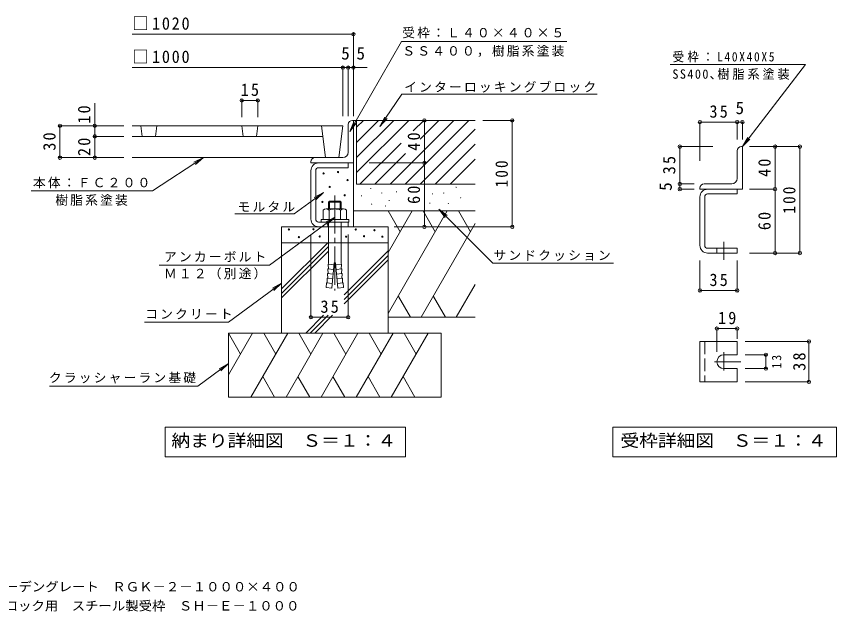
# Model space of a CAD drawing. Units: millimetres on the paper, enlarged 10 times, with parts at other scales. Extents: x -1665 to 1823, y -1367 to 1080.
# Drawn here: x -283 to 1645, y -1367 to 31 of the extents above; entities that cross this region are included whole.
import ezdxf
from ezdxf.enums import TextEntityAlignment as Align

# ---------------------------------------------------------------- set-up
doc = ezdxf.new("R2010")
doc.units = ezdxf.units.MM
doc.header["$LTSCALE"] = 10
doc.header["$PDMODE"] = 32
doc.header["$PDSIZE"] = 8
doc.linetypes.add('CHAIN2', pattern=[12, 9, -1, 1, -1])
doc.linetypes.add('DASHED3', pattern=[4, 3, -1])
for name, color, linetype, lineweight in [('1-0_1-0ﾚｲﾔ', 3, 'Continuous', 9), ('1-4_1-4ﾚｲﾔ', 7, 'Continuous', 9), ('1-5_1-5ﾚｲﾔ', 7, 'Continuous', 9), ('1-6_1-6ﾚｲﾔ', 6, 'Continuous', 9)]:
    doc.layers.add(name, color=color, linetype=linetype, lineweight=lineweight)
doc.layers.add('F-5_F-5ﾚｲﾔ', color=7, linetype='Continuous')
doc.styles.add('ＭＳ ゴシック', font='')
doc.styles.get('ＭＳ ゴシック').set_extended_font_data('MS Gothic')

msp = doc.modelspace()

# ---------------------------------------------------------------- linework, layer by layer
at = {"layer": '1-0_1-0ﾚｲﾔ', "color": 7}
for p, q in [((246.84, -162.95), (246.84, -205.49)), ((246.84, -165.95), (284.33, -165.95)), ((284.33, -162.95), (284.33, -205.49))]:
    msp.add_line(p, q, dxfattribs=at)
at = {"layer": '1-0_1-0ﾚｲﾔ'}
for p, q in [((-10.47, -225.49), (484.33, -225.49)), ((9.34, -225.49), (12.4, -250.49)), ((46.84, -225.49), (43.77, -250.49)), ((246.84, -225.49), (249.9, -250.49)), ((284.33, -225.49), (281.27, -250.49)), ((434.33, -225.49), (443.54, -300.49)), ((484.33, -225.49), (475.13, -300.49)), ((-10.47, -250.49), (437.4, -250.49)), ((-10.47, -300.49), (475.13, -300.49))]:
    msp.add_line(p, q, dxfattribs=at)
at = {"layer": '1-0_1-0ﾚｲﾔ', "color": 7}
for p in [(246.84, -165.95), (284.33, -165.95)]:
    msp.add_point(p, dxfattribs=at)
at = {"layer": '1-4_1-4ﾚｲﾔ'}
for p, q in [((-10.47, -10.72), (509.33, -10.72)), ((509.33, -7.72), (509.33, -203.1)), ((-10.47, -88.85), (541.49, -88.85)), ((484.33, -86.6), (484.33, -203.1)), ((496.83, -86.6), (496.83, -203.1)), ((-98.68, -172.75), (-98.68, -250.49)), ((-183.4, -225.49), (-30.47, -225.49)), ((-180.4, -225.49), (-180.4, -300.49)), ((1323.58, -217.03), (1323.58, -308.03)), ((1323.58, -217.03), (1411.08, -217.03)), ((1411.08, -217.03), (1411.08, -257.94)), ((1411.08, -217.03), (1423.58, -217.03)), ((1423.58, -217.03), (1423.58, -257.94)), ((-101.68, -250.49), (-30.47, -250.49)), ((-98.68, -250.49), (-98.68, -300.49)), ((1423.58, -274.63), (1441.28, -256.98)), ((1276.32, -274.63), (1353.76, -274.63)), ((1276.32, -362.13), (1276.32, -274.63)), ((1558.51, -274.63), (1440.17, -274.63)), ((1500.29, -274.63), (1500.29, -374.63)), ((1558.51, -524.63), (1558.51, -274.63)), ((-183.4, -300.49), (-30.47, -300.49)), ((1276.32, -362.13), (1310.12, -362.13)), ((1276.32, -374.63), (1276.32, -362.13)), ((1276.32, -374.63), (1310.12, -374.63)), ((1500.29, -374.63), (1440.17, -374.63)), ((1500.29, -374.63), (1500.29, -524.63)), ((1558.51, -524.63), (1440.17, -524.63)), ((1323.58, -615.57), (1323.58, -542.46)), ((1411.08, -615.57), (1411.08, -542.46)), ((1411.08, -612.57), (1323.58, -612.57)), ((1411.08, -702.03), (1363.58, -702.03)), ((1363.58, -702.03), (1363.58, -756.9)), ((1411.08, -702.03), (1411.08, -726.47)), ((1579.75, -732.35), (1429.85, -732.35)), ((1579.75, -827.35), (1579.75, -732.35)), ((1481.62, -763.6), (1429.85, -763.6)), ((1478.62, -763.6), (1478.62, -796.1)), ((1481.62, -796.1), (1429.85, -796.1)), ((1579.75, -827.35), (1429.85, -827.35)), ((1118.83, -933.56), (1644.83, -933.56)), ((1644.83, -933.56), (1644.83, -1003.56))]:
    msp.add_line(p, q, dxfattribs=at)
at = {"layer": '1-4_1-4ﾚｲﾔ', "color": 3}
for p, q in [((1411.08, -349.63), (1411.08, -284.63)), ((1423.58, -274.63), (1421.08, -274.63)), ((1423.58, -374.63), (1423.58, -274.63)), ((1398.58, -362.13), (1333.58, -362.13)), ((1323.58, -374.63), (1323.58, -372.13)), ((1423.58, -374.63), (1323.58, -374.63)), ((1341.7, -374.63), (1411.08, -374.63)), ((1411.08, -385.88), (1411.08, -374.63)), ((1323.58, -506.51), (1323.58, -392.76)), ((1334.83, -506.51), (1334.83, -392.76)), ((1341.7, -385.88), (1411.08, -385.88)), ((1341.7, -513.38), (1411.08, -513.38)), ((1411.08, -513.38), (1411.08, -524.63)), ((1341.7, -524.63), (1411.08, -524.63)), ((1323.58, -732.35), (1411.08, -732.35)), ((1411.08, -732.35), (1411.08, -763.6)), ((1379.83, -763.6), (1411.08, -763.6))]:
    msp.add_line(p, q, dxfattribs=at)
at = {"layer": '1-4_1-4ﾚｲﾔ', "color": 4, "linetype": 'CHAIN2'}
for p, q in [((1379.83, -498.3), (1379.83, -540.69)), ((1379.83, -757.84), (1379.83, -800.23)), ((1357.8, -779.85), (1419.97, -779.85))]:
    msp.add_line(p, q, dxfattribs=at)
at = {"layer": '1-4_1-4ﾚｲﾔ', "color": 3, "linetype": 'DASHED3'}
for p, q in [((1363.58, -513.38), (1363.58, -524.63)), ((1334.83, -732.35), (1334.83, -827.35))]:
    msp.add_line(p, q, dxfattribs=at)
at = {"layer": '1-4_1-4ﾚｲﾔ'}
for points in [[(1253.76, -81.57), (1572.07, -81.57), (1423.58, -274.63), (1436.1, -253)], [(1118.83, -933.56), (1118.83, -1003.56), (1644.83, -1003.56)]]:
    msp.add_lwpolyline(points, dxfattribs=at)
at = {"layer": '1-4_1-4ﾚｲﾔ', "color": 3}
for points in [[(1323.58, -732.35), (1323.58, -827.35), (1411.08, -827.35)], [(1379.83, -796.1), (1411.08, -796.1), (1411.08, -827.35)]]:
    msp.add_lwpolyline(points, dxfattribs=at)
for centre, radius, start, end in [((1421.08, -284.63), 10, 90, 180), ((1333.58, -372.13), 10, 90, 180), ((1398.58, -349.63), 12.5, 270, 0), ((1341.7, -392.76), 18.12, 90, 180), ((1341.7, -392.76), 6.88, 90, 180), ((1341.7, -506.51), 18.12, 180, 270), ((1341.7, -506.51), 6.88, 180, 270), ((1379.83, -779.85), 16.25, 90, 270)]:
    msp.add_arc(centre, radius, start, end, dxfattribs=at)
at = {"layer": '1-4_1-4ﾚｲﾔ'}
for p in [(509.33, -10.72), (484.33, -88.85), (496.83, -88.85), (509.33, -88.85), (-180.4, -225.49), (-98.68, -225.49), (1323.58, -217.03), (1411.08, -217.03), (1423.58, -217.03), (-98.68, -250.49), (1276.32, -274.63), (1500.29, -274.63), (1558.51, -274.63), (-180.4, -300.49), (-98.68, -300.49), (1276.32, -362.13), (1276.32, -374.63), (1500.29, -374.63), (1500.29, -524.63), (1558.51, -524.63), (1323.58, -612.57), (1411.08, -612.57), (1363.58, -702.03), (1411.08, -702.03), (1579.75, -732.35), (1478.62, -763.6), (1478.62, -796.1), (1579.75, -827.35)]:
    msp.add_point(p, dxfattribs=at)
at = {"layer": '1-5_1-5ﾚｲﾔ'}
for p, q in [((156.8, -300.49), (137.82, -316.77)), ((-247.95, -378.56), (37.17, -378.56)), ((66.47, -933.56), (631.47, -933.56)), ((66.47, -933.56), (66.47, -1003.56)), ((631.47, -933.56), (631.47, -1003.56)), ((66.47, -1003.56), (631.47, -1003.56))]:
    msp.add_line(p, q, dxfattribs=at)
msp.add_lwpolyline([(37.17, -378.56), (156.8, -300.49), (134.26, -311.3)], dxfattribs=at)
for p in [(882.62, -212.99), (882.62, -462.99)]:
    msp.add_point(p, dxfattribs=at)
at = {"layer": '1-6_1-6ﾚｲﾔ', "color": 7}
for p, q in [((622.13, -27.32), (500.45, -239.33)), ((622.13, -27.32), (1010.88, -27.32)), ((622.77, -151.7), (1082.28, -151.7)), ((571.69, -227.5), (582.83, -205.12)), ((500.45, -239.33), (509.95, -216.21)), ((500.45, -239.33), (515.61, -219.46)), ((676.15, -462.99), (676.15, -212.99)), ((884.87, -212.99), (813.13, -212.99)), ((882.62, -462.99), (882.62, -212.99)), ((679.9, -312.99), (545.9, -312.99)), ((370.26, -432.7), (439.16, -382.14)), ((439.16, -382.14), (417.25, -394.18)), ((439.16, -382.14), (421.11, -399.44)), ((709.79, -421.15), (729.62, -436.37)), ((709.79, -421.15), (725.01, -440.99)), ((837.29, -548.65), (709.79, -421.15)), ((230.64, -432.7), (370.26, -432.7)), ((311.71, -553.32), (465.58, -440.43)), ((465.58, -440.43), (443.67, -452.46)), ((465.58, -440.43), (447.53, -457.72)), ((409.33, -677.66), (409.33, -481)), ((496.83, -677.66), (496.83, -481)), ((884.87, -462.99), (605.17, -462.99)), ((52.98, -553.32), (311.71, -553.32)), ((837.29, -548.65), (1120.28, -548.65)), ((215.61, -687.11), (340.58, -595.42)), ((340.58, -595.42), (318.67, -607.45)), ((340.58, -595.42), (322.53, -612.72)), ((18.45, -687.11), (215.61, -687.11)), ((409.33, -675.41), (496.83, -675.41)), ((215.58, -784.23), (193.67, -796.26)), ((215.58, -784.23), (197.53, -801.52))]:
    msp.add_line(p, q, dxfattribs=at)
at = {"layer": '1-6_1-6ﾚｲﾔ', "color": 3}
for p, q in [((496.83, -287.99), (496.83, -222.99)), ((509.33, -212.99), (506.83, -212.99)), ((509.33, -462.99), (509.33, -212.99)), ((484.34, -300.49), (419.33, -300.49)), ((409.33, -312.99), (409.33, -310.49)), ((509.33, -312.99), (409.33, -312.99)), ((427.46, -312.99), (496.83, -312.99)), ((427.46, -324.24), (496.83, -324.24)), ((496.83, -324.24), (496.83, -312.99)), ((409.33, -444.86), (409.33, -331.11)), ((420.58, -444.86), (420.58, -331.11)), ((427.46, -451.74), (496.83, -451.74)), ((496.83, -451.74), (496.83, -462.99)), ((427.46, -462.99), (496.83, -462.99))]:
    msp.add_line(p, q, dxfattribs=at)
at = {"layer": '1-6_1-6ﾚｲﾔ'}
for p, q in [((509.33, -212.99), (795.53, -212.99)), ((516.83, -212.99), (516.83, -362.99)), ((516.83, -299.99), (603.84, -212.99)), ((516.83, -264.64), (568.49, -212.99)), ((516.83, -335.35), (639.2, -212.99)), ((516.83, -229.28), (533.13, -212.99)), ((595.26, -362.99), (745.26, -212.99)), ((630.62, -362.99), (780.62, -212.99)), ((650.04, -237.5), (674.55, -212.99)), ((665.74, -257.15), (709.91, -212.99)), ((665.97, -362.99), (795.53, -233.43)), ((524.55, -362.99), (621.23, -266.31)), ((701.33, -362.99), (795.53, -268.79)), ((559.91, -362.99), (631.84, -291.05)), ((736.68, -362.99), (795.53, -304.14)), ((516.83, -362.99), (795.53, -362.99)), ((509.33, -425.49), (795.53, -425.49)), ((590.58, -666.87), (729.95, -425.49)), ((590.58, -523.56), (647.21, -425.49)), ((590.58, -425.49), (618.9, -474.53)), ((673.32, -425.49), (701.63, -474.53)), ((756.06, -425.49), (784.37, -474.53)), ((668.34, -675.49), (795.53, -455.19)), ((340.58, -462.99), (340.58, -712.99)), ((340.58, -608.84), (448.93, -500.49)), ((590.58, -500.49), (340.58, -500.49)), ((340.58, -619.44), (450.58, -509.44)), ((340.58, -630.05), (450.58, -520.05)), ((487.2, -622.81), (590.58, -519.43)), ((487.2, -633.41), (590.58, -530.03)), ((487.2, -644.02), (590.58, -540.64)), ((751.08, -675.49), (795.53, -598.5)), ((643.29, -675.49), (614.92, -626.35)), ((697.65, -626.35), (726.02, -675.49)), ((397.02, -712.99), (439.23, -670.78)), ((407.63, -712.99), (449.84, -670.78)), ((418.24, -712.99), (460.45, -670.78)), ((590.58, -675.49), (795.53, -675.49)), ((215.58, -811.06), (272.21, -712.99)), ((215.58, -712.99), (243.9, -762.03)), ((215.58, -712.99), (215.58, -862.99)), ((715.58, -712.99), (215.58, -712.99)), ((268.34, -862.99), (354.95, -712.99)), ((298.32, -712.99), (326.63, -762.03)), ((351.08, -862.99), (437.68, -712.99)), ((381.06, -712.99), (409.37, -762.03)), ((433.26, -862.99), (519.86, -712.99)), ((463.23, -712.99), (491.55, -762.03)), ((515.99, -862.99), (602.6, -712.99)), ((545.97, -712.99), (574.28, -762.03)), ((598.17, -862.99), (684.78, -712.99)), ((628.15, -712.99), (656.46, -762.03)), ((715.58, -712.99), (715.58, -862.99)), ((323.97, -862.99), (296.16, -814.81)), ((378.89, -814.81), (406.71, -862.99)), ((488.89, -862.99), (461.07, -814.81)), ((543.81, -814.81), (571.62, -862.99)), ((653.8, -862.99), (625.99, -814.81)), ((215.58, -862.99), (715.58, -862.99))]:
    msp.add_line(p, q, dxfattribs=at)
at = {"layer": '1-6_1-6ﾚｲﾔ', "color": 2}
for p, q in [((452.95, -402.6), (450.58, -404.96)), ((452.95, -402.6), (478.22, -402.6)), ((452.95, -402.6), (452.95, -420.99)), ((478.22, -402.6), (480.58, -404.96)), ((478.22, -402.6), (478.22, -420.99)), ((438.21, -423.8), (438.21, -445.99)), ((445.06, -420.99), (486.1, -420.99)), ((450.58, -404.96), (450.58, -420.99)), ((450.58, -404.96), (480.58, -404.96)), ((451.92, -423.8), (451.92, -445.99)), ((479.25, -423.8), (479.25, -445.99)), ((480.58, -404.96), (480.58, -420.99)), ((492.96, -423.8), (492.96, -445.99)), ((433.08, -445.99), (498.08, -445.99)), ((450.58, -451.74), (450.58, -542.17)), ((480.58, -451.74), (480.58, -542.17)), ((498.08, -445.99), (498.08, -451.74)), ((409.33, -462.99), (509.33, -462.99)), ((450.73, -562.13), (450.2, -551.04)), ((463.65, -552.22), (450.2, -551.04)), ((464.08, -547.24), (458.85, -607.01)), ((464.08, -547.24), (467.08, -547.24)), ((467.08, -547.24), (472.31, -607.01)), ((467.52, -552.22), (480.97, -551.04)), ((480.43, -562.13), (480.97, -551.04)), ((448.82, -584.05), (448.28, -572.96)), ((461.73, -574.13), (448.28, -572.96)), ((449.78, -573.09), (449.24, -562)), ((462.69, -563.18), (449.24, -562)), ((468.48, -563.18), (481.93, -562)), ((469.44, -574.13), (482.89, -572.96)), ((481.39, -573.09), (481.93, -562)), ((482.35, -584.05), (482.89, -572.96)), ((446.36, -594.87), (445.41, -605.83)), ((459.81, -596.05), (446.36, -594.87)), ((447.86, -595), (447.32, -583.92)), ((460.77, -585.09), (447.32, -583.92)), ((470.4, -585.09), (483.84, -583.92)), ((471.35, -596.05), (484.8, -594.87)), ((483.31, -595), (483.84, -583.92)), ((484.8, -594.87), (485.76, -605.83)), ((458.85, -607.01), (445.41, -605.83)), ((472.31, -607.01), (485.76, -605.83))]:
    msp.add_line(p, q, dxfattribs=at)
at = {"layer": '1-6_1-6ﾚｲﾔ', "color": 2, "linetype": 'CHAIN2'}
msp.add_line((465.58, -389.05), (465.58, -612.24), dxfattribs=at)
at = {"layer": '1-6_1-6ﾚｲﾔ', "color": 3, "linetype": 'DASHED3'}
msp.add_line((449.33, -451.74), (449.33, -462.99), dxfattribs=at)
at = {"layer": '1-6_1-6ﾚｲﾔ', "color": 7}
for points in [[(622.77, -151.7), (571.69, -227.5), (588.24, -208.77)], [(-205, -837.17), (143.43, -837.17), (215.58, -784.23)]]:
    msp.add_lwpolyline(points, dxfattribs=at)
at = {"layer": '1-6_1-6ﾚｲﾔ', "color": 2}
msp.add_lwpolyline([(433.08, -445.99), (433.08, -451.74), (498.08, -451.74)], dxfattribs=at)
at = {"layer": '1-6_1-6ﾚｲﾔ'}
msp.add_lwpolyline([(340.58, -462.99), (590.58, -462.99), (590.58, -712.99)], dxfattribs=at)
at = {"layer": '1-6_1-6ﾚｲﾔ', "color": 3}
for centre, radius, start, end in [((506.83, -222.99), 10, 90, 180), ((484.34, -287.99), 12.5, 270, 0), ((419.33, -310.49), 10, 90, 180), ((427.46, -331.11), 18.12, 90, 180), ((427.46, -331.11), 6.88, 90, 180), ((427.46, -444.86), 18.12, 180, 270), ((427.46, -444.86), 6.88, 180, 270)]:
    msp.add_arc(centre, radius, start, end, dxfattribs=at)
at = {"layer": '1-6_1-6ﾚｲﾔ', "color": 2}
for centre, radius, start, end in [((445.06, -430.74), 9.76, 45.3613, 134.63896), ((465.58, -455.56), 34.57, 66.7198, 113.2803), ((486.1, -430.74), 9.76, 45.3613, 134.63818), ((344.42, -542.01), 106.17, 355.12158, 359.91591), ((586.75, -542.01), 106.17, 180.08409, 184.87842)]:
    msp.add_arc(centre, radius, start, end, dxfattribs=at)
at = {"layer": '1-6_1-6ﾚｲﾔ', "color": 7}
for p in [(676.15, -212.99), (676.15, -312.99), (676.15, -462.99), (409.33, -675.41), (496.83, -675.41)]:
    msp.add_point(p, dxfattribs=at)

# ---------------------------------------------------------------- texts
at = {"layer": '1-0_1-0ﾚｲﾔ', "color": 2, "insert": (244.33, -155.95), "char_height": 29.33, "attachment_point": 7, "style": 'ＭＳ ゴシック'}
msp.add_mtext('\\T1.27;\\W0.95;15', dxfattribs=at)
at = {"layer": '1-4_1-4ﾚｲﾔ', "color": 2, "style": 'ＭＳ ゴシック'}
for p in [(480.58, -78.85), (516.45, -78.85), (1407.33, -207.03)]:
    msp.add_text('5', height=29.33, dxfattribs=at).set_placement(p, align=Align.BOTTOM_LEFT)
msp.add_text('5', height=29.33, rotation=90, dxfattribs=at).set_placement((1266.32, -378.38), align=Align.BOTTOM_LEFT)
at = {"layer": '1-4_1-4ﾚｲﾔ', "color": 2, "style": 'ＭＳ ゴシック', "width": 1.1}
msp.add_text('受枠詳細図\u3000Ｓ＝１：４', height=29.33, dxfattribs=at).set_placement((1136.83, -988.56), align=Align.BOTTOM_LEFT)
at = {"layer": '1-4_1-4ﾚｲﾔ', "color": 2, "char_height": 29.33, "attachment_point": 7, "style": 'ＭＳ ゴシック'}
for s, insert in [('\\T1.22;\\W0.95;□1020', (-10.47, -0.72)), ('\\T1.22;\\W0.95;□1000', (-10.47, -78.85)), ('\\T1.27;\\W0.95;35', (1346.08, -207.03)), ('\\T1.27;\\W0.95;35', (1346.08, -602.57)), ('\\T1.27;\\W0.95;35', (431.83, -665.41)), ('\\T1.27;\\W0.95;19', (1366.08, -692.03))]:
    msp.add_mtext(s, dxfattribs=dict(at, insert=insert))
at = {"layer": '1-4_1-4ﾚｲﾔ', "char_height": 21.99, "attachment_point": 7, "style": 'ＭＳ ゴシック'}
for s, insert in [('\\T1.29;\\W0.9;受枠：L40X40X5', (1259.39, -76.87)), ('\\T1.24;\\W0.95;SS400､樹脂系塗装', (1258.91, -117.62))]:
    msp.add_mtext(s, dxfattribs=dict(at, insert=insert))
at = {"layer": '1-4_1-4ﾚｲﾔ', "color": 2, "char_height": 29.33, "attachment_point": 7, "rotation": 90, "style": 'ＭＳ ゴシック'}
for s, insert in [('\\T1.27;\\W0.95;10', (-108.68, -220.75)), ('\\T1.27;\\W0.95;30', (-190.4, -284.24)), ('\\T1.27;\\W0.95;40', (666.15, -284.24)), ('\\T1.27;\\W0.95;20', (-108.68, -296.74)), ('\\T1.27;\\W0.95;35', (1266.32, -339.63)), ('\\T1.27;\\W0.95;40', (1490.29, -345.88)), ('\\T1.27;\\W0.9;100', (872.62, -370.49)), ('\\T1.27;\\W0.95;60', (666.15, -409.24)), ('\\T1.27;\\W0.9;100', (1548.51, -432.13)), ('\\T1.27;\\W0.95;60', (1490.29, -470.88)), ('\\T1.27;\\W0.95;38', (1572.07, -801.24))]:
    msp.add_mtext(s, dxfattribs=dict(at, insert=insert))
at = {"layer": '1-4_1-4ﾚｲﾔ', "insert": (1515.07, -795.7), "char_height": 21.99, "attachment_point": 7, "rotation": 90, "style": 'ＭＳ ゴシック'}
msp.add_mtext('\\T1.36;\\W0.9;13', dxfattribs=at)
at = {"layer": '1-5_1-5ﾚｲﾔ', "color": 2, "style": 'ＭＳ ゴシック', "width": 1.1}
msp.add_text('納まり詳細図\u3000Ｓ＝１：４', height=29.33, dxfattribs=at).set_placement((81.47, -988.56), align=Align.BOTTOM_LEFT)
at = {"layer": '1-5_1-5ﾚｲﾔ', "char_height": 21.99, "attachment_point": 7, "style": 'ＭＳ ゴシック'}
for s, insert in [('\\T1.17;本体：ＦＣ２００', (-243.82, -372.4)), ('\\T1.17;樹脂系塗装', (-191.49, -413.69))]:
    msp.add_mtext(s, dxfattribs=dict(at, insert=insert))
at = {"layer": '1-6_1-6ﾚｲﾔ', "style": 'ＭＳ ゴシック'}
for height, p in [(18.33, (426.55, -352.77)), (18.33, (460.62, -349.64)), (18.33, (482.93, -368.44)), (18.33, (441.04, -384.49)), (9.16, (543.46, -380.35)), (9.16, (569.52, -391.21)), (9.16, (604.14, -388.22)), (9.16, (688.97, -393.39)), (9.16, (715.04, -391.21)), (9.16, (744.05, -377.81)), (18.33, (423.81, -419.73)), (18.33, (476.28, -404.07)), (9.16, (521.74, -397.73)), (9.16, (586.9, -408.59)), (9.16, (754.96, -402.52)), (9.16, (545.63, -417.28)), (9.16, (578.21, -421.62)), (9.16, (682.46, -415.1)), (9.16, (725.95, -415.92)), (18.33, (345.12, -484.5)), (18.33, (402.78, -483.95)), (18.33, (502.24, -484.5)), (18.33, (546.23, -486.14)), (18.33, (368.62, -502.53)), (18.33, (417.53, -500.89)), (18.33, (479.56, -501.44)), (18.33, (521.64, -500.35)), (18.33, (564.81, -501.44))]:
    msp.add_text('・', height=height, dxfattribs=at).set_placement(p, align=Align.BOTTOM_LEFT)
at = {"layer": '1-6_1-6ﾚｲﾔ', "color": 7, "char_height": 21.99, "attachment_point": 7, "style": 'ＭＳ ゴシック'}
for s, insert in [('\\T1.17;受枠：Ｌ４０×４０×５', (624.07, -20.27)), ('\\T1.17;ＳＳ４００，樹脂系塗装', (624.07, -63.89)), ('\\T1.17;インターロッキングブロック', (628.61, -147.7)), ('\\T1.17;モルタル', (236.98, -428.31)), ('\\T1.17;アンカーボルト', (63.99, -545.6)), ('\\T1.17;サンドクッション', (838.37, -543.1)), ('\\T1.17;Ｍ１２（別途）', (63.99, -586.58)), ('\\T1.17;コンクリート', (19.82, -680.19)), ('\\T1.17;クラッシャーラン基礎', (-206.5, -831.01))]:
    msp.add_mtext(s, dxfattribs=dict(at, insert=insert))
at = {"layer": 'F-5_F-5ﾚｲﾔ', "style": 'ＭＳ ゴシック', "width": 1.05}
for s, p in [('角型\u3000格子タイプ\u3000支柱穴２ヶ\u3000ガーデングレート\u3000ＲＧＫ－２－１０００×４００', (-813.34, -1326.12)), ('角型用\u3000インターロッキングブロック用\u3000スチール製受枠\u3000ＳＨ－Ｅ－１０００', (-751.34, -1370.95))]:
    msp.add_text(s, height=21.99, dxfattribs=at).set_placement(p, align=Align.BOTTOM_LEFT)

doc.saveas('drawing.dxf')
